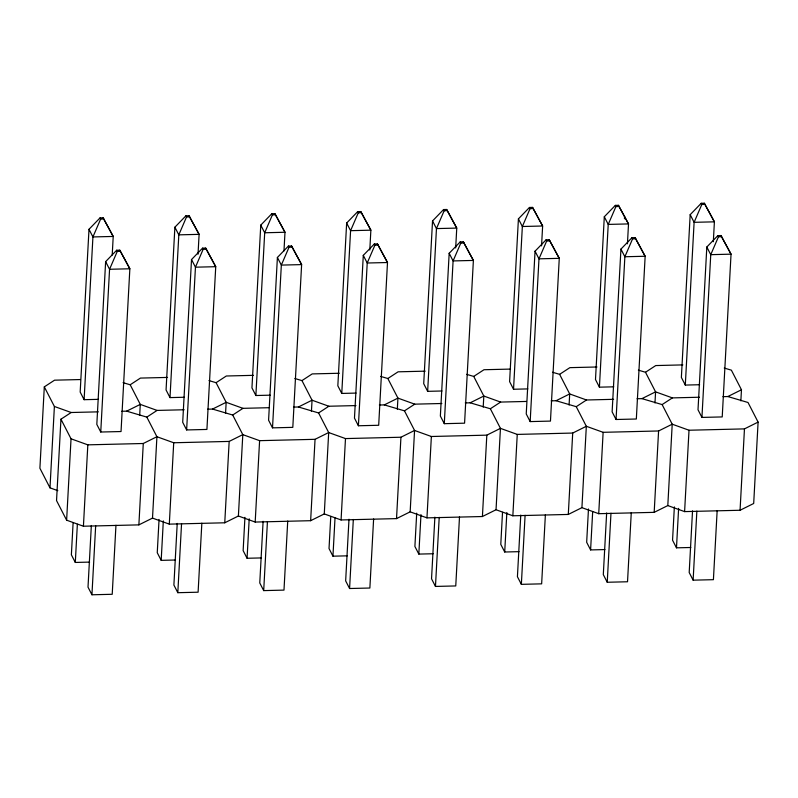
<?xml version="1.0" encoding="UTF-8"?>
<svg xmlns="http://www.w3.org/2000/svg" width="798" height="798" viewBox="0 0 798 798"><rect width="100%" height="100%" fill="white"/><g stroke="black" fill="none" stroke-linecap="round" stroke-linejoin="round"><path stroke-width="1.2" d="M80.438 379.549L54.553 380.177L44.309 386.87L39.9 468.246L49.985 487.847L57.825 490.67M49.985 487.847L54.394 406.471L44.309 386.87M98.304 411.848L71.192 412.506L60.947 419.199L56.538 500.585L66.623 520.186L83.421 526.221L138.872 524.875L152.508 518.101L169.306 524.136L224.757 522.79L238.393 516.007L255.19 522.052L310.641 520.695L324.277 513.922L341.075 519.957L396.526 518.61L410.162 511.837L426.96 517.872L482.411 516.525L496.037 509.742L512.845 515.787L568.296 514.441L581.922 507.658L598.729 513.693L654.18 512.346L667.806 505.573L684.604 511.608L740.065 510.261L753.691 503.488L758.1 422.102L748.015 402.501L727.836 396.546L722.898 396.666M66.623 520.186L71.032 438.81L60.947 419.199M73.107 522.75L71.371 554.81L75.301 562.45L89.615 562.101M112.209 255.081L113.216 236.447L103.142 217.834L100.029 217.904L88.997 229.295L80.179 392.057L84.109 399.688L98.433 399.349M75.301 562.45L77.366 524.226M84.109 399.688L92.927 236.936L100.638 219.081L100.029 217.904M83.421 526.221L87.83 444.845L71.032 438.81M91.341 525.493L88.009 587.148L91.94 594.779L112.219 594.291L115.959 525.244M105.635 261.634L96.817 424.386L100.748 432.027L121.037 431.538L129.855 268.776L119.78 250.163L116.668 250.243L105.635 261.634L109.565 269.275L100.748 432.027M91.94 594.779L95.67 525.732M139.68 415.479L140.278 404.387L130.194 384.776L123.072 382.681M138.872 524.875L143.281 443.498L156.917 436.725L173.715 442.76L229.166 441.414L242.801 434.631L259.599 440.666L315.05 439.319L328.686 432.546L345.484 438.581L400.935 437.234L414.561 430.461L431.369 436.496L486.82 435.149L500.446 428.366L517.254 434.411L572.705 433.055L586.331 426.282L603.128 432.317L658.589 430.97L672.215 424.197L689.013 430.232L744.464 428.885L758.1 422.102M152.508 518.101L156.917 436.725L146.832 417.115L126.643 411.16L121.715 411.279M159.051 519.428L157.256 552.725L161.186 560.356L175.5 560.006M198.024 254.233L199.101 234.353L189.026 215.739L185.914 215.819L174.882 227.211L166.064 389.963L169.994 397.604L184.318 397.254M161.186 560.356L163.321 520.904M169.994 397.604L178.812 234.851L186.513 216.986L185.914 215.819M169.306 524.136L173.715 442.76M177.226 523.408L173.894 585.054L177.814 592.695L198.103 592.206L201.844 523.159M191.52 259.55L182.702 422.302L186.632 429.942L206.921 429.444L215.739 266.692L205.665 248.078L202.552 248.158L191.52 259.55L195.45 267.19L186.632 429.942M177.814 592.695L181.555 523.648M225.565 413.394L226.163 402.302L216.078 382.691L208.956 380.586M224.757 522.79L229.166 441.414M238.393 516.007L242.801 434.631L232.707 415.03L212.527 409.075L207.6 409.194M244.936 517.343L243.141 550.63L247.071 558.271L261.385 557.922M283.978 250.901L284.986 232.268L274.911 213.655L271.799 213.734L260.766 225.126L251.949 387.878L255.879 395.519L270.203 395.17M247.071 558.271L249.205 518.82M255.879 395.519L264.697 232.767L272.397 214.901L271.799 213.734M255.19 522.052L259.599 440.666M263.111 521.323L259.769 582.969L263.699 590.61L283.988 590.111L287.729 521.064M277.405 257.465L268.587 420.217L272.517 427.858L292.806 427.359L301.624 264.607L291.549 245.993L288.437 246.063L277.405 257.465L281.335 265.096L272.517 427.858M263.699 590.61L267.44 521.563M311.439 411.309L312.048 400.207L301.963 380.606L294.831 378.501M310.641 520.695L315.05 439.319M324.277 513.922L328.686 432.546L318.592 412.945L298.412 406.99L293.484 407.11M330.761 516.486L329.025 548.545L332.946 556.186L347.27 555.837M369.793 250.063L370.871 230.183L360.796 211.57L357.684 211.64L346.651 223.041L337.833 385.793L341.763 393.434L356.088 393.085M332.946 556.186L335.02 517.962M341.763 393.434L350.581 230.672L358.282 212.817L357.684 211.64M341.075 519.957L345.484 438.581M348.995 519.229L345.654 580.884L349.584 588.515L369.873 588.026L373.614 518.979M363.29 255.37L354.472 418.122L358.402 425.763L378.691 425.274L387.499 262.522L377.434 243.909L374.322 243.979L363.29 255.37L367.22 263.011L358.402 425.763M349.584 588.515L353.324 519.468M397.324 409.214L397.933 398.122L387.838 378.521L380.716 376.417M396.526 518.61L400.935 437.234M410.162 511.837L414.561 430.461L404.476 410.85L384.297 404.895L379.369 405.015M416.706 513.164L414.9 546.46L418.83 554.091L433.154 553.752M455.678 247.969L456.755 228.098L446.681 209.485L443.568 209.555L432.536 220.946L423.718 383.698L427.648 391.339L441.972 390.99M418.83 554.091L420.975 514.64M427.648 391.339L436.466 228.587L444.167 210.732L443.568 209.555M426.96 517.872L431.369 436.496M434.88 517.144L431.538 578.789L435.469 586.43L455.758 585.941L459.498 516.895M449.174 253.285L440.356 416.037L444.286 423.678L464.576 423.179L473.384 260.427L463.309 241.814L460.207 241.894L449.174 253.285L453.094 260.926L444.286 423.678M435.469 586.43L439.209 517.383M483.209 407.13L483.817 396.037L473.723 376.427L466.601 374.332M482.411 516.525L486.82 435.149M496.037 509.742L500.446 428.366L490.361 408.766L470.182 402.81L465.254 402.93M502.521 512.316L500.785 544.366L504.715 552.007L519.039 551.657M541.553 245.884L542.63 226.004L532.565 207.39L529.453 207.47L518.421 218.861L509.603 381.614L513.533 389.254L527.857 388.905M504.715 552.007L506.85 512.555M513.533 389.254L522.351 226.502L530.052 208.637L529.453 207.47M512.845 515.787L517.254 434.411M520.765 515.059L517.423 576.705L521.353 584.345L541.643 583.847L545.383 514.8M535.049 251.2L526.241 413.953L530.171 421.593L550.46 421.095L559.268 258.343L549.194 239.729L546.081 239.809L535.049 251.2L538.979 258.831L530.171 421.593M521.353 584.345L525.094 515.299M569.094 405.045L569.692 393.943L559.607 374.342L552.485 372.237M568.296 514.441L572.705 433.055M581.922 507.658L586.331 426.282L576.246 406.681L556.066 400.726L551.139 400.845M588.475 508.994L586.67 542.281L590.6 549.922L604.924 549.573M627.437 243.799L628.515 223.919L618.44 205.305L615.338 205.385L604.305 216.777L595.488 379.529L599.418 387.17L613.732 386.821M590.6 549.922L592.675 511.698M599.418 387.17L608.226 224.408L615.936 206.552L615.338 205.385M598.729 513.693L603.128 432.317M606.65 512.964L603.308 574.62L607.238 582.261L627.527 581.762L631.268 512.715M620.934 249.106L612.126 411.868L616.056 419.499L636.335 419.01L645.153 256.258L635.078 237.644L631.966 237.714L620.934 249.106L624.864 256.747L616.056 419.499M624.455 218.762L624.585 216.278M607.238 582.261L610.979 513.204M654.978 402.96L655.577 391.858L645.492 372.257L638.37 370.152M654.18 512.346L658.589 430.97M667.806 505.573L672.215 424.197L662.131 404.586L641.951 398.631L637.023 398.751M674.36 506.9L672.554 540.196L676.485 547.837L690.809 547.488M713.322 241.704L714.4 221.834L704.325 203.221L701.213 203.291L690.18 214.682L681.372 377.444L685.302 385.075L699.617 384.726M676.485 547.837L678.619 508.376M685.302 385.075L694.11 222.323L701.821 204.468L701.213 203.291M684.604 511.608L689.013 430.232M692.534 510.88L689.193 572.525L693.123 580.166L713.412 579.677L717.153 510.63M706.819 247.021L698.011 409.773L701.941 417.414L722.22 416.925L731.038 254.163L720.963 235.55L717.851 235.629L706.819 247.021L710.749 254.662L701.941 417.414M693.123 580.166L696.863 511.119M740.863 400.865L741.462 389.773L731.377 370.162L724.255 368.068M740.065 510.261L744.464 428.885M116.668 250.243L117.266 251.41L109.565 269.275L129.855 268.776L119.78 250.163M202.552 248.158L203.151 249.325L195.45 267.19L215.739 266.692L205.665 248.078M288.437 246.063L289.036 247.24L281.335 265.096L301.624 264.607L291.549 245.993M374.322 243.979L374.92 245.156L367.22 263.011L387.499 262.522L377.434 243.909M460.207 241.894L460.805 243.061L453.094 260.926L473.384 260.427L463.309 241.814M546.081 239.809L546.69 240.976L538.979 258.831L559.268 258.343L549.194 239.729M631.966 237.714L632.575 238.891L624.864 256.747L645.153 256.258L635.078 237.644M717.851 235.629L718.459 236.797L710.749 254.662L731.038 254.163L720.963 235.55M130.194 384.776L140.438 378.082L167.55 377.424M146.832 417.115L157.076 410.421L184.188 409.763M216.078 382.691L226.323 375.998L253.435 375.339M232.707 415.03L242.961 408.337L268.836 407.708M301.963 380.606L312.208 373.913L339.32 373.255M318.592 412.945L328.846 406.242L355.958 405.584M387.838 378.521L398.092 371.818L425.204 371.16M404.476 410.85L414.731 404.157L441.843 403.499M473.723 376.427L483.977 369.733L509.852 369.105M490.361 408.766L500.615 402.072L526.49 401.444M559.607 374.342L569.862 367.649L596.974 366.99M576.246 406.681L586.5 399.988L613.602 399.319M645.492 372.257L655.747 365.564L682.849 364.895M662.131 404.586L672.375 397.893L699.487 397.234M126.643 411.16L140.278 404.387L157.076 410.421M212.527 409.075L226.163 402.302L242.961 408.337M298.412 406.99L312.048 400.207L328.846 406.242M384.297 404.895L397.933 398.122L414.731 404.157M470.182 402.81L483.817 396.037L500.615 402.072M556.066 400.726L569.692 393.943L586.5 399.988M641.951 398.631L655.577 391.858L672.375 397.893M727.836 396.546L741.462 389.773M100.638 219.081L103.74 219.001L113.216 236.447L92.927 236.936L88.997 229.295M186.513 216.986L189.625 216.916L199.101 234.353L178.812 234.851L174.882 227.211M272.397 214.901L275.51 214.832L284.986 232.268L264.697 232.767L260.766 225.126M358.282 212.817L361.394 212.737L370.871 230.183L350.581 230.672L346.651 223.041M444.167 210.732L447.279 210.652L456.755 228.098L436.466 228.587L432.536 220.946M530.052 208.637L533.164 208.567L542.63 226.004L522.351 226.502L518.421 218.861M615.936 206.552L619.049 206.473L628.515 223.919L608.226 224.408L604.305 216.777M701.821 204.468L704.933 204.388L714.4 221.834L694.11 222.323L690.18 214.682M117.266 251.41L120.378 251.34M203.151 249.325L206.263 249.255M289.036 247.24L292.148 247.161M374.92 245.156L378.033 245.076M460.805 243.061L463.917 242.991M546.69 240.976L549.802 240.896M632.575 238.891L635.687 238.811M718.459 236.797L721.572 236.727M87.83 444.845L143.281 443.498M54.394 406.471L71.192 412.506M704.325 203.221L704.933 204.388M618.44 205.305L619.049 206.473M532.565 207.39L533.164 208.567M446.681 209.485L447.279 210.652M360.796 211.57L361.394 212.737M274.911 213.655L275.51 214.832M189.026 215.739L189.625 216.916M103.142 217.834L103.74 219.001"/></g></svg>
